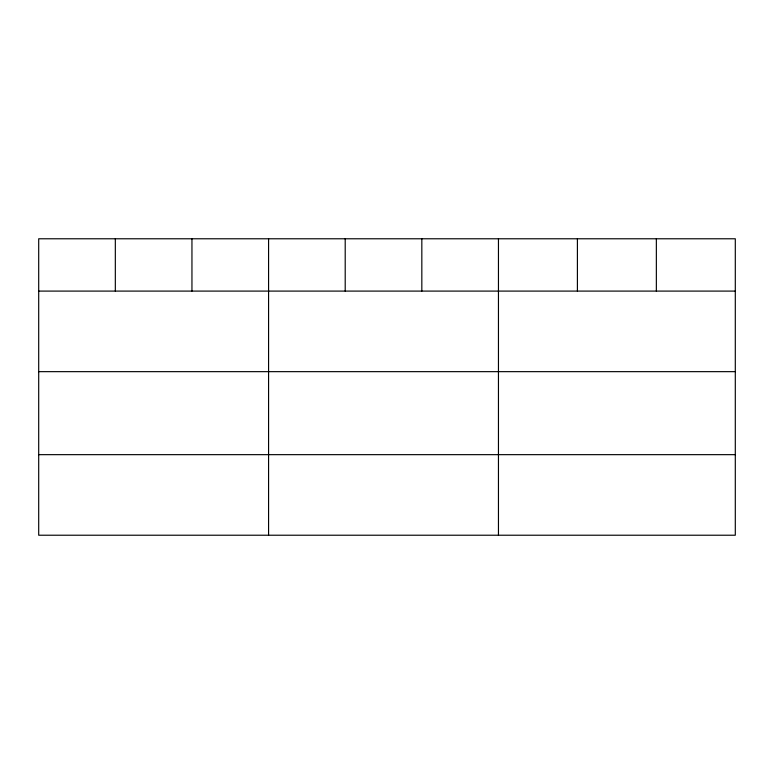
<?xml version="1.0" encoding="UTF-8"?>
<svg xmlns="http://www.w3.org/2000/svg" width="774" height="774" viewBox="0 0 774 774"><rect width="100%" height="100%" fill="white"/><g stroke="black" fill="none" stroke-linecap="round" stroke-linejoin="round"><path stroke-width="1.16" d="M735.3 371.655L735.3 238.779L38.7 238.779L38.7 535.221L735.3 535.221L735.3 371.655L38.7 371.655M38.7 291.092L735.3 291.092M38.7 454.657L735.3 454.657M656.352 238.779L656.352 291.092M577.404 238.779L577.404 291.092M498.456 238.779L498.456 535.221M421.83 238.779L421.83 291.092M345.204 238.779L345.204 291.092M268.578 238.779L268.578 535.221M191.952 238.779L191.952 291.092M115.326 238.779L115.326 291.092"/></g></svg>
